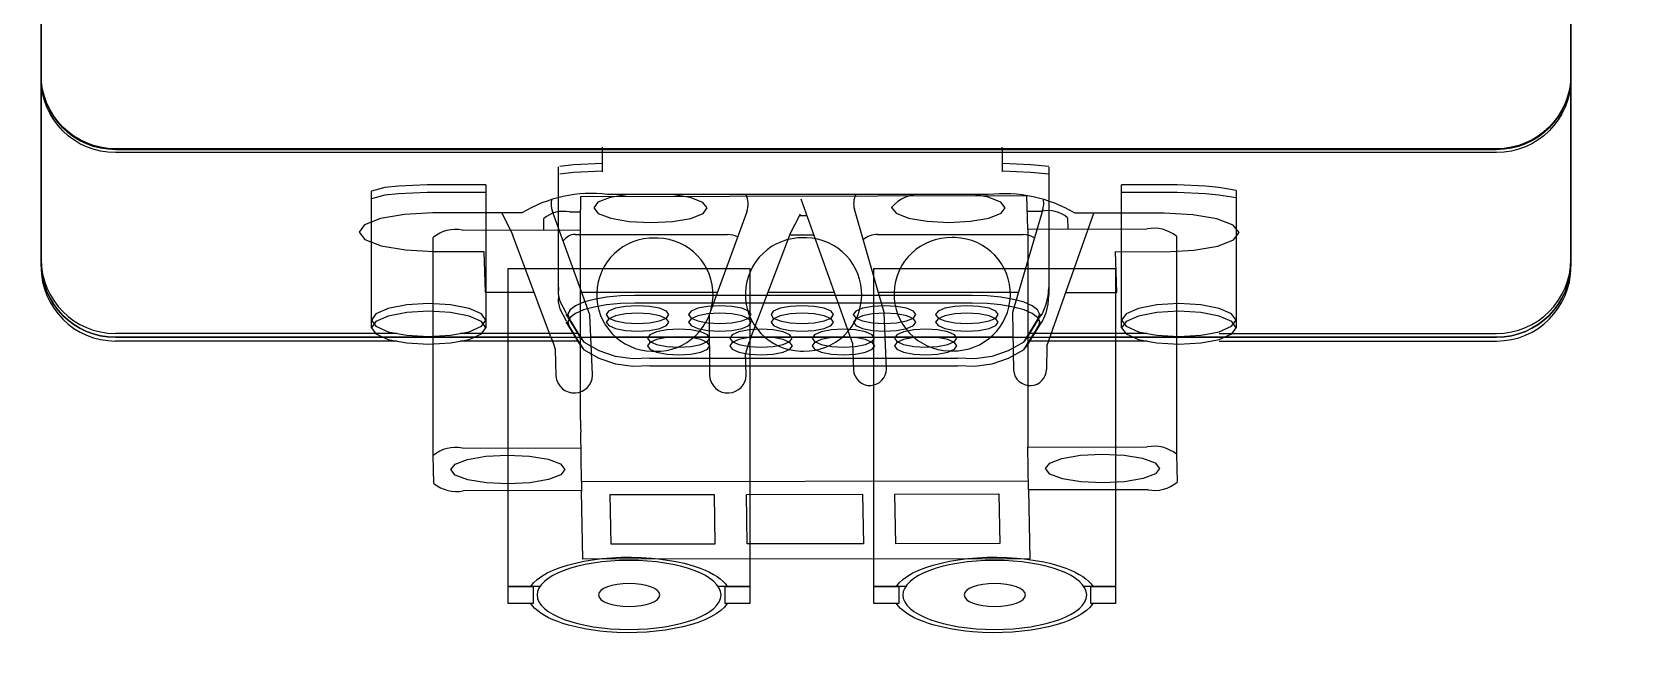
# Model space of a CAD drawing. Extents: x 2 to 47.7, y 0.2 to 35.3.
# Drawn here: x 30.586 to 32.741, y 14.215 to 15.064 of the extents above; entities that cross this region are included whole.
import ezdxf

# ---------------------------------------------------------------- set-up
doc = ezdxf.new("R2010")
doc.units = 0
doc.header["$MEASUREMENT"] = 0
for name, color, linetype in [('2_01__NONE__XX', 7, 'CONTINUOUS'), ('3_01__NONE__X', 7, 'CONTINUOUS'), ('3_02__EIA-232__1', 7, 'CONTINUOUS'), ('3_03__EIA-485__4_WIRE___2', 7, 'CONTINUOUS'), ('3_04__FIBER_OPTIC_200_UM_M', 7, 'CONTINUOUS'), ('3_05__FIBER_OPTIC_62_5_UM_', 7, 'CONTINUOUS'), ('3_06__EIA-485__2-WIRE___5', 7, 'CONTINUOUS'), ('4_00__DWG', 7, 'CONTINUOUS')]:
    doc.layers.add(name, color=color, linetype=linetype)

msp = doc.modelspace()

# ---------------------------------------------------------------- linework, layer by layer
at = {"layer": '2_01__NONE__XX', "color": 250}
msp.add_open_spline([(32.6564, 14.7537), (32.6564, 14.6984), (32.6117, 14.6537), (32.5564, 14.6537), (32.5564, 14.6537), (30.6983, 14.6537), (30.6983, 14.6537), (30.643, 14.6537), (30.5983, 14.6984), (30.5983, 14.7537), (30.5983, 14.7537), (30.5983, 19.5922), (30.5983, 19.5922), (30.5983, 19.6475), (30.643, 19.6922), (30.6983, 19.6922), (30.6983, 19.6922), (32.5564, 19.6922), (32.5564, 19.6922), (32.6117, 19.6922), (32.6564, 19.6475), (32.6564, 19.5922), (32.6564, 19.5922), (32.6564, 14.7537), (32.6564, 14.7537)], degree=3, knots=[0, 0, 0, 0, 1, 1, 1, 2, 2, 2, 3, 3, 3, 4, 4, 4, 5, 5, 5, 6, 6, 6, 7, 7, 7, 8, 8, 8, 8], dxfattribs=at)
at = {"layer": '3_01__NONE__X', "color": 250}
msp.add_open_spline([(32.6564, 14.7537), (32.6564, 14.6984), (32.6117, 14.6537), (32.5564, 14.6537), (32.5564, 14.6537), (30.6983, 14.6537), (30.6983, 14.6537), (30.643, 14.6537), (30.5983, 14.6984), (30.5983, 14.7537), (30.5983, 14.7537), (30.5983, 19.5922), (30.5983, 19.5922), (30.5983, 19.6475), (30.643, 19.6922), (30.6983, 19.6922), (30.6983, 19.6922), (32.5564, 19.6922), (32.5564, 19.6922), (32.6117, 19.6922), (32.6564, 19.6475), (32.6564, 19.5922), (32.6564, 19.5922), (32.6564, 14.7537), (32.6564, 14.7537)], degree=3, knots=[0, 0, 0, 0, 1, 1, 1, 2, 2, 2, 3, 3, 3, 4, 4, 4, 5, 5, 5, 6, 6, 6, 7, 7, 7, 8, 8, 8, 8], dxfattribs=at)
at = {"layer": '3_02__EIA-232__1', "color": 250}
for points in [[(31.3534, 14.8911), (31.3535, 14.8992)], [(31.8911, 14.8992), (31.8912, 14.8911)], [(31.2946, 14.7107), (31.2946, 14.8725)], [(31.3534, 14.877), (31.3147, 14.8752), (31.2964, 14.8731)], [(31.3534, 14.877), (31.3534, 14.8911)], [(31.3536, 14.8763), (31.3534, 14.877)], [(31.8912, 14.877), (31.891, 14.8763)], [(31.8912, 14.8911), (31.8912, 14.877)], [(31.9541, 14.8731), (31.9299, 14.8752), (31.8912, 14.877)], [(31.9541, 14.872), (31.9541, 14.7107)], [(31.1177, 14.8485), (31.079, 14.8467), (31.0609, 14.8446), (31.0428, 14.84)], [(31.0428, 14.6664), (31.0428, 14.84)], [(31.1966, 14.8485), (31.1177, 14.8485)], [(31.1966, 14.8485), (31.1966, 14.6664)], [(32.052, 14.6664), (32.052, 14.8485)], [(32.1269, 14.8485), (32.052, 14.8485)], [(32.2059, 14.841), (32.1828, 14.8448), (32.165, 14.8467), (32.1269, 14.8485)], [(32.2059, 14.841), (32.2059, 14.6664)], [(31.3052, 14.6752), (31.2968, 14.6916), (31.2946, 14.7011), (31.2949, 14.7107)], [(31.3972, 14.6995), (31.3777, 14.6989), (31.359, 14.6972), (31.3422, 14.6942), (31.328, 14.6903), (31.3171, 14.6857), (31.31, 14.6804), (31.307, 14.6748), (31.3083, 14.6691)], [(31.8515, 14.6995), (31.3972, 14.6995)], [(31.9404, 14.6691), (31.9418, 14.6748), (31.9387, 14.6804), (31.9316, 14.6857), (31.9207, 14.6903), (31.9064, 14.6942), (31.8897, 14.6972), (31.8711, 14.6989), (31.8515, 14.6995)], [(31.9537, 14.7102), (31.9525, 14.698), (31.9499, 14.6859), (31.9449, 14.6747), (31.9379, 14.6662)], [(31.0428, 14.6664), (31.0487, 14.658), (31.0653, 14.6508), (31.0773, 14.6485), (31.0903, 14.646), (31.1197, 14.6443), (31.1492, 14.646), (31.1623, 14.6485), (31.1742, 14.6508), (31.1908, 14.658), (31.1966, 14.6664), (31.1908, 14.6749), (31.1742, 14.682), (31.1492, 14.6869), (31.1197, 14.6885), (31.0903, 14.6869), (31.0653, 14.682), (31.0487, 14.6749), (31.0428, 14.6664), (31.0428, 14.6664)], [(31.3587, 14.6738), (31.3619, 14.6692), (31.3711, 14.6653), (31.3847, 14.6627), (31.4008, 14.6617), (31.4169, 14.6627), (31.4305, 14.6653), (31.4396, 14.6692), (31.4428, 14.6738), (31.4396, 14.6785), (31.4305, 14.6824), (31.4169, 14.6849), (31.4008, 14.6858), (31.3847, 14.6849), (31.3711, 14.6824), (31.3619, 14.6785), (31.3587, 14.6738), (31.3587, 14.6738)], [(31.4695, 14.6738), (31.4727, 14.6692), (31.4818, 14.6653), (31.4955, 14.6627), (31.5115, 14.6617), (31.5276, 14.6627), (31.5413, 14.6653), (31.5504, 14.6692), (31.5536, 14.6738), (31.5504, 14.6785), (31.5413, 14.6824), (31.5276, 14.6849), (31.5115, 14.6858), (31.4955, 14.6849), (31.4818, 14.6824), (31.4727, 14.6785), (31.4695, 14.6738), (31.4695, 14.6738)], [(31.5803, 14.6738), (31.5835, 14.6692), (31.5926, 14.6653), (31.6062, 14.6627), (31.6223, 14.6617), (31.6384, 14.6627), (31.652, 14.6653), (31.6612, 14.6692), (31.6644, 14.6738), (31.6612, 14.6785), (31.652, 14.6824), (31.6384, 14.6849), (31.6223, 14.6858), (31.6062, 14.6849), (31.5926, 14.6824), (31.5835, 14.6785), (31.5803, 14.6738), (31.5803, 14.6738)], [(31.6911, 14.6738), (31.6943, 14.6692), (31.7033, 14.6653), (31.717, 14.6627), (31.733, 14.6617), (31.7492, 14.6627), (31.7628, 14.6653), (31.7719, 14.6692), (31.7751, 14.6738), (31.7719, 14.6785), (31.7628, 14.6824), (31.7492, 14.6849), (31.733, 14.6858), (31.717, 14.6849), (31.7033, 14.6824), (31.6943, 14.6785), (31.6911, 14.6738), (31.6911, 14.6738)], [(31.8018, 14.6738), (31.805, 14.6692), (31.8141, 14.6653), (31.8277, 14.6627), (31.8438, 14.6617), (31.8599, 14.6627), (31.8736, 14.6653), (31.8827, 14.6692), (31.8859, 14.6738), (31.8827, 14.6785), (31.8736, 14.6824), (31.8599, 14.6849), (31.8438, 14.6858), (31.8277, 14.6849), (31.8141, 14.6824), (31.805, 14.6785), (31.8018, 14.6738), (31.8018, 14.6738)], [(32.052, 14.6664), (32.0579, 14.658), (32.0746, 14.6508), (32.0865, 14.6485), (32.0995, 14.646), (32.129, 14.6443), (32.1584, 14.646), (32.1715, 14.6485), (32.1834, 14.6508), (32.2001, 14.658), (32.2059, 14.6664), (32.2001, 14.6749), (32.1834, 14.682), (32.1584, 14.6869), (32.129, 14.6885), (32.0995, 14.6869), (32.0746, 14.682), (32.0579, 14.6749), (32.052, 14.6664), (32.052, 14.6664)], [(31.3248, 14.6416), (31.3048, 14.6742)], [(31.3048, 14.6742), (31.3056, 14.673), (31.3083, 14.6691)], [(31.3083, 14.6691), (31.3209, 14.6485), (31.3283, 14.6365)], [(31.9203, 14.6365), (31.9277, 14.6485), (31.9404, 14.6691)], [(31.944, 14.6742), (31.9239, 14.6416)], [(31.944, 14.6742), (31.9432, 14.673), (31.9404, 14.6691)], [(31.0773, 14.6485), (30.6983, 14.6485)], [(31.3209, 14.6485), (31.1623, 14.6485)], [(31.3248, 14.6416), (31.3257, 14.6403), (31.3283, 14.6365)], [(31.4173, 14.6151), (31.3942, 14.6142), (31.3713, 14.6176), (31.3491, 14.6251), (31.3283, 14.6365)], [(31.4141, 14.642), (31.4173, 14.6374), (31.4264, 14.6335), (31.4401, 14.6309), (31.4562, 14.63), (31.4723, 14.6309), (31.4859, 14.6335), (31.495, 14.6374), (31.4982, 14.642), (31.495, 14.6467), (31.4859, 14.6505), (31.4723, 14.6532), (31.4562, 14.6541), (31.4401, 14.6532), (31.4264, 14.6505), (31.4173, 14.6467), (31.4141, 14.642), (31.4141, 14.642)], [(31.5248, 14.642), (31.528, 14.6374), (31.5372, 14.6335), (31.5508, 14.6309), (31.5669, 14.63), (31.583, 14.6309), (31.5967, 14.6335), (31.6058, 14.6374), (31.609, 14.642), (31.6058, 14.6467), (31.5967, 14.6505), (31.583, 14.6532), (31.5669, 14.6541), (31.5508, 14.6532), (31.5372, 14.6505), (31.528, 14.6467), (31.5248, 14.642), (31.5248, 14.642)], [(31.6356, 14.642), (31.6388, 14.6374), (31.6479, 14.6335), (31.6616, 14.6309), (31.6777, 14.63), (31.6938, 14.6309), (31.7074, 14.6335), (31.7166, 14.6374), (31.7198, 14.642), (31.7166, 14.6467), (31.7074, 14.6505), (31.6938, 14.6532), (31.6777, 14.6541), (31.6616, 14.6532), (31.6479, 14.6505), (31.6388, 14.6467), (31.6356, 14.642), (31.6356, 14.642)], [(31.7464, 14.642), (31.7496, 14.6374), (31.7587, 14.6335), (31.7724, 14.6309), (31.7885, 14.63), (31.8045, 14.6309), (31.8182, 14.6335), (31.8273, 14.6374), (31.8305, 14.642), (31.8273, 14.6467), (31.8182, 14.6505), (31.8045, 14.6532), (31.7885, 14.6541), (31.7724, 14.6532), (31.7587, 14.6505), (31.7496, 14.6467), (31.7464, 14.642), (31.7464, 14.642)], [(31.9203, 14.6365), (31.8995, 14.6251), (31.8774, 14.6176), (31.8545, 14.6142), (31.8315, 14.6151)], [(31.9203, 14.6365), (31.9231, 14.6403), (31.9239, 14.6416)], [(32.0865, 14.6485), (31.9277, 14.6485)], [(31.4173, 14.6151), (31.8315, 14.6151)]]:
    msp.add_lwpolyline(points, dxfattribs=at)
for points, knots in [([(32.1834, 14.6485), (32.1834, 14.6485), (32.5565, 14.6485), (32.5565, 14.6485), (32.6117, 14.6485), (32.6565, 14.6933), (32.6565, 14.7485), (32.6565, 14.7485), (32.6565, 19.5871), (32.6565, 19.5871), (32.6565, 19.6423), (32.6117, 19.6871), (32.5565, 19.6871), (32.5565, 19.6871), (30.6983, 19.6871), (30.6983, 19.6871), (30.6431, 19.6871), (30.5983, 19.6423), (30.5983, 19.5871), (30.5983, 19.5871), (30.5983, 14.7485), (30.5983, 14.7485), (30.5983, 14.6933), (30.6431, 14.6485), (30.6983, 14.6485)], [0, 0, 0, 0, 1, 1, 1, 2, 2, 2, 3, 3, 3, 4, 4, 4, 5, 5, 5, 6, 6, 6, 7, 7, 7, 8, 8, 8, 8]), ([(32.6564, 15.002), (32.6564, 14.9468), (32.6117, 14.902), (32.5564, 14.902), (32.5564, 14.902), (30.6982, 14.902), (30.6982, 14.902), (30.643, 14.902), (30.5983, 14.9468), (30.5983, 15.002)], [0, 0, 0, 0, 1, 1, 1, 2, 2, 2, 3, 3, 3, 3])]:
    msp.add_open_spline(points, degree=3, knots=knots, dxfattribs=at)
at = {"layer": '3_03__EIA-485__4_WIRE___2', "color": 250}
for points in [[(31.3534, 14.9014), (31.3535, 14.9095)], [(31.3534, 14.8873), (31.3534, 14.9014)], [(31.891, 14.9095), (31.8911, 14.9014)], [(31.8911, 14.9014), (31.8911, 14.8873)], [(31.2946, 14.721), (31.2946, 14.8828)], [(31.3534, 14.8873), (31.3147, 14.8855), (31.2963, 14.8834)], [(31.3536, 14.8866), (31.3534, 14.8873)], [(31.8911, 14.8873), (31.891, 14.8866)], [(31.954, 14.8834), (31.9298, 14.8855), (31.8911, 14.8873)], [(31.954, 14.8823), (31.954, 14.721)], [(31.1176, 14.8588), (31.079, 14.857), (31.0608, 14.8549), (31.0428, 14.8503)], [(31.0428, 14.6767), (31.0428, 14.8503)], [(31.1966, 14.8588), (31.1176, 14.8588)], [(31.1966, 14.8588), (31.1966, 14.6767)], [(32.052, 14.6767), (32.052, 14.8588)], [(32.1269, 14.8588), (32.052, 14.8588)], [(32.2059, 14.8513), (32.1828, 14.8551), (32.1649, 14.857), (32.1269, 14.8588)], [(32.2059, 14.8513), (32.2059, 14.6767)], [(31.3052, 14.6855), (31.2967, 14.7019), (31.2946, 14.7114), (31.2949, 14.721)], [(31.9536, 14.7205), (31.9525, 14.7083), (31.9498, 14.6962), (31.9449, 14.685), (31.9378, 14.6765)], [(31.0428, 14.6767), (31.0486, 14.6683), (31.0653, 14.6611), (31.0772, 14.6588), (31.0903, 14.6563), (31.1197, 14.6546), (31.1492, 14.6563), (31.1622, 14.6588), (31.1741, 14.6611), (31.1908, 14.6683), (31.1966, 14.6767), (31.1908, 14.6852), (31.1741, 14.6923), (31.1492, 14.6972), (31.1197, 14.6988), (31.0903, 14.6972), (31.0653, 14.6923), (31.0486, 14.6852), (31.0428, 14.6767), (31.0428, 14.6767)], [(31.3971, 14.7098), (31.3776, 14.7092), (31.359, 14.7075), (31.3422, 14.7045), (31.328, 14.7006), (31.3171, 14.6959), (31.31, 14.6907), (31.3069, 14.6851), (31.3082, 14.6794)], [(31.8515, 14.7098), (31.3971, 14.7098)], [(31.9403, 14.6794), (31.9417, 14.6851), (31.9387, 14.6907), (31.9316, 14.6959), (31.9207, 14.7006), (31.9064, 14.7045), (31.8897, 14.7075), (31.871, 14.7092), (31.8515, 14.7098)], [(32.052, 14.6767), (32.0579, 14.6683), (32.0745, 14.6611), (32.0864, 14.6588), (32.0995, 14.6563), (32.129, 14.6546), (32.1584, 14.6563), (32.1714, 14.6588), (32.1833, 14.6611), (32.2, 14.6683), (32.2059, 14.6767), (32.2, 14.6852), (32.1833, 14.6923), (32.1584, 14.6972), (32.129, 14.6988), (32.0995, 14.6972), (32.0745, 14.6923), (32.0579, 14.6852), (32.052, 14.6767), (32.052, 14.6767)], [(31.3248, 14.6519), (31.3047, 14.6845)], [(31.3047, 14.6845), (31.3055, 14.6833), (31.3082, 14.6794)], [(31.3082, 14.6794), (31.3209, 14.6588), (31.3283, 14.6468)], [(31.3587, 14.6841), (31.3618, 14.6795), (31.371, 14.6756), (31.3846, 14.673), (31.4007, 14.672), (31.4168, 14.673), (31.4304, 14.6756), (31.4395, 14.6795), (31.4427, 14.6841), (31.4395, 14.6888), (31.4304, 14.6927), (31.4168, 14.6952), (31.4007, 14.6961), (31.3846, 14.6952), (31.371, 14.6927), (31.3618, 14.6888), (31.3587, 14.6841), (31.3587, 14.6841)], [(31.4694, 14.6841), (31.4727, 14.6795), (31.4818, 14.6756), (31.4954, 14.673), (31.5115, 14.672), (31.5276, 14.673), (31.5412, 14.6756), (31.5504, 14.6795), (31.5535, 14.6841), (31.5504, 14.6888), (31.5412, 14.6927), (31.5276, 14.6952), (31.5115, 14.6961), (31.4954, 14.6952), (31.4818, 14.6927), (31.4727, 14.6888), (31.4694, 14.6841), (31.4694, 14.6841)], [(31.5803, 14.6841), (31.5834, 14.6795), (31.5925, 14.6756), (31.6061, 14.673), (31.6222, 14.672), (31.6383, 14.673), (31.652, 14.6756), (31.6611, 14.6795), (31.6643, 14.6841), (31.6611, 14.6888), (31.652, 14.6927), (31.6383, 14.6952), (31.6222, 14.6961), (31.6061, 14.6952), (31.5925, 14.6927), (31.5834, 14.6888), (31.5803, 14.6841), (31.5803, 14.6841)], [(31.691, 14.6841), (31.6942, 14.6795), (31.7033, 14.6756), (31.7169, 14.673), (31.733, 14.672), (31.7491, 14.673), (31.7627, 14.6756), (31.7719, 14.6795), (31.7751, 14.6841), (31.7719, 14.6888), (31.7627, 14.6927), (31.7491, 14.6952), (31.733, 14.6961), (31.7169, 14.6952), (31.7033, 14.6927), (31.6942, 14.6888), (31.691, 14.6841), (31.691, 14.6841)], [(31.8018, 14.6841), (31.805, 14.6795), (31.814, 14.6756), (31.8277, 14.673), (31.8438, 14.672), (31.8599, 14.673), (31.8736, 14.6756), (31.8827, 14.6795), (31.8858, 14.6841), (31.8827, 14.6888), (31.8736, 14.6927), (31.8599, 14.6952), (31.8438, 14.6961), (31.8277, 14.6952), (31.814, 14.6927), (31.805, 14.6888), (31.8018, 14.6841), (31.8018, 14.6841)], [(31.9203, 14.6468), (31.9277, 14.6588), (31.9403, 14.6794)], [(31.9439, 14.6845), (31.9239, 14.6519)], [(31.9439, 14.6845), (31.9431, 14.6833), (31.9403, 14.6794)], [(31.0772, 14.6588), (30.6983, 14.6588)], [(31.3209, 14.6588), (31.1622, 14.6588)], [(31.414, 14.6523), (31.4172, 14.6477), (31.4264, 14.6438), (31.44, 14.6412), (31.4561, 14.6403), (31.4722, 14.6412), (31.4858, 14.6438), (31.495, 14.6477), (31.4982, 14.6523), (31.495, 14.657), (31.4858, 14.6608), (31.4722, 14.6635), (31.4561, 14.6644), (31.44, 14.6635), (31.4264, 14.6608), (31.4172, 14.657), (31.414, 14.6523), (31.414, 14.6523)], [(31.5248, 14.6523), (31.528, 14.6477), (31.5372, 14.6438), (31.5508, 14.6412), (31.5669, 14.6403), (31.583, 14.6412), (31.5966, 14.6438), (31.6057, 14.6477), (31.6089, 14.6523), (31.6057, 14.657), (31.5966, 14.6608), (31.583, 14.6635), (31.5669, 14.6644), (31.5508, 14.6635), (31.5372, 14.6608), (31.528, 14.657), (31.5248, 14.6523), (31.5248, 14.6523)], [(31.6356, 14.6523), (31.6387, 14.6477), (31.6479, 14.6438), (31.6615, 14.6412), (31.6776, 14.6403), (31.6937, 14.6412), (31.7074, 14.6438), (31.7165, 14.6477), (31.7197, 14.6523), (31.7165, 14.657), (31.7074, 14.6608), (31.6937, 14.6635), (31.6776, 14.6644), (31.6615, 14.6635), (31.6479, 14.6608), (31.6387, 14.657), (31.6356, 14.6523), (31.6356, 14.6523)], [(31.7464, 14.6523), (31.7496, 14.6477), (31.7587, 14.6438), (31.7724, 14.6412), (31.7885, 14.6403), (31.8045, 14.6412), (31.8182, 14.6438), (31.8273, 14.6477), (31.8305, 14.6523), (31.8273, 14.657), (31.8182, 14.6608), (31.8045, 14.6635), (31.7885, 14.6644), (31.7724, 14.6635), (31.7587, 14.6608), (31.7496, 14.657), (31.7464, 14.6523), (31.7464, 14.6523)], [(32.0864, 14.6588), (31.9277, 14.6588)], [(31.3248, 14.6519), (31.3256, 14.6506), (31.3283, 14.6468)], [(31.4172, 14.6254), (31.3941, 14.6245), (31.3712, 14.6279), (31.3491, 14.6353), (31.3283, 14.6468)], [(31.9203, 14.6468), (31.8995, 14.6353), (31.8774, 14.6279), (31.8544, 14.6245), (31.8314, 14.6254)], [(31.9203, 14.6468), (31.9231, 14.6506), (31.9239, 14.6519)], [(31.4172, 14.6254), (31.8314, 14.6254)]]:
    msp.add_lwpolyline(points, dxfattribs=at)
for points, knots in [([(32.1833, 14.6588), (32.1833, 14.6588), (32.5564, 14.6588), (32.5564, 14.6588), (32.6117, 14.6588), (32.6564, 14.7036), (32.6564, 14.7588), (32.6564, 14.7588), (32.6564, 19.5974), (32.6564, 19.5974), (32.6564, 19.6526), (32.6117, 19.6974), (32.5564, 19.6974), (32.5564, 19.6974), (30.6983, 19.6974), (30.6983, 19.6974), (30.643, 19.6974), (30.5983, 19.6526), (30.5983, 19.5974), (30.5983, 19.5974), (30.5983, 14.7588), (30.5983, 14.7588), (30.5983, 14.7036), (30.643, 14.6588), (30.6983, 14.6588)], [0, 0, 0, 0, 1, 1, 1, 2, 2, 2, 3, 3, 3, 4, 4, 4, 5, 5, 5, 6, 6, 6, 7, 7, 7, 8, 8, 8, 8]), ([(32.6564, 15.0072), (32.6564, 14.9519), (32.6117, 14.9072), (32.5565, 14.9072), (32.5565, 14.9072), (30.6983, 14.9072), (30.6983, 14.9072), (30.643, 14.9072), (30.5983, 14.9519), (30.5983, 15.0072)], [0, 0, 0, 0, 1, 1, 1, 2, 2, 2, 3, 3, 3, 3])]:
    msp.add_open_spline(points, degree=3, knots=knots, dxfattribs=at)
at = {"layer": '3_04__FIBER_OPTIC_200_UM_M', "color": 250}
for points in [[(31.3885, 14.8459), (31.3884, 14.8458), (31.3637, 14.8416), (31.3474, 14.8352), (31.3418, 14.8276), (31.3478, 14.8201), (31.3646, 14.8137), (31.3895, 14.8094), (31.4188, 14.8078), (31.4479, 14.8093), (31.4726, 14.8136), (31.4889, 14.82), (31.4945, 14.8276)], [(31.8725, 14.8456), (31.3605, 14.8459)], [(31.4945, 14.8276), (31.4885, 14.8351), (31.4717, 14.8415), (31.4468, 14.8458), (31.4466, 14.8458)], [(31.6202, 14.84), (31.69, 14.6452)], [(31.7424, 14.828), (31.7485, 14.8204), (31.7653, 14.814), (31.7902, 14.8097), (31.8195, 14.8082), (31.8488, 14.8097), (31.8735, 14.814), (31.8898, 14.8204), (31.8954, 14.8279), (31.8894, 14.8355), (31.8726, 14.8419), (31.8528, 14.8456)], [(31.9461, 14.8257), (31.9473, 14.8323), (31.9468, 14.8388)], [(31.1253, 14.8209), (31.0871, 14.819), (31.0548, 14.8134), (31.0334, 14.805), (31.0261, 14.7951), (31.034, 14.7852), (31.0559, 14.7768), (31.0885, 14.7712), (31.1268, 14.7692)], [(31.2451, 14.8209), (31.1253, 14.8209)], [(31.2185, 14.8201), (31.2185, 14.8209)], [(31.2185, 14.8201), (31.2327, 14.7919)], [(31.3365, 14.6838), (31.2862, 14.8227)], [(31.5478, 14.8225), (31.4969, 14.6837)], [(31.6058, 14.7917), (31.6201, 14.8199)], [(31.6189, 14.8176), (31.6282, 14.8176)], [(31.7326, 14.6869), (31.6925, 14.8259)], [(31.9461, 14.8257), (31.9054, 14.6868)], [(31.9512, 14.6418), (32.0148, 14.8205)], [(32.1092, 14.8204), (31.9894, 14.8205)], [(32.1108, 14.7687), (32.149, 14.7707), (32.1813, 14.7763), (32.2027, 14.7846), (32.21, 14.7945), (32.2021, 14.8044), (32.1802, 14.8128), (32.1476, 14.8184), (32.1092, 14.8204)], [(31.2838, 14.6551), (31.2327, 14.7919)], [(31.3167, 14.7919), (31.5218, 14.7918)], [(31.3957, 14.7918), (31.3957, 14.7916)], [(31.4457, 14.7916), (31.4457, 14.7918)], [(31.4474, 14.7916), (31.4474, 14.7918)], [(31.6058, 14.7917), (31.5538, 14.655)], [(31.6057, 14.7915), (31.6376, 14.7915)], [(31.7237, 14.7918), (31.9195, 14.7917)], [(31.7957, 14.7918), (31.7957, 14.7914)], [(31.8457, 14.7914), (31.8457, 14.7918)], [(31.8474, 14.7914), (31.8474, 14.7918)], [(31.1268, 14.7692), (31.1938, 14.7692)], [(31.1938, 14.7692), (31.1955, 14.7144)], [(32.0455, 14.714), (32.0438, 14.7688)], [(32.0438, 14.7688), (32.1108, 14.7687)], [(31.1955, 14.7144), (31.2617, 14.7144)], [(31.3255, 14.7144), (31.5081, 14.7142)], [(31.5763, 14.7142), (31.6653, 14.7142)], [(31.7247, 14.7141), (31.9134, 14.7141)], [(31.9769, 14.714), (32.0455, 14.714)], [(31.3402, 14.6033), (31.3365, 14.6838)], [(31.4969, 14.6837), (31.4977, 14.6017)], [(31.7355, 14.6109), (31.7326, 14.6869)], [(31.9054, 14.6868), (31.9067, 14.6095)], [(31.2838, 14.6551), (31.2876, 14.6447), (31.2899, 14.6375)], [(31.2899, 14.6375), (31.291, 14.6018)], [(31.4972, 14.6537), (31.3379, 14.6537)], [(31.687, 14.6537), (31.5533, 14.6537)], [(31.69, 14.6452), (31.6911, 14.6096)], [(31.906, 14.6537), (31.7339, 14.6537)], [(31.9512, 14.6418), (31.9511, 14.6102)], [(31.5469, 14.6032), (31.546, 14.6319)], [(31.3402, 14.6025), (31.3402, 14.6033)], [(31.5469, 14.6024), (31.5469, 14.6032)]]:
    msp.add_lwpolyline(points, dxfattribs=at)
for points, knots in [([(31.2844, 14.6537), (31.2844, 14.6537), (30.6983, 14.6537), (30.6983, 14.6537), (30.643, 14.6537), (30.5983, 14.6984), (30.5983, 14.7537), (30.5983, 14.7537), (30.5983, 19.5922), (30.5983, 19.5922), (30.5983, 19.6475), (30.643, 19.6922), (30.6983, 19.6922), (30.6983, 19.6922), (32.5564, 19.6922), (32.5564, 19.6922), (32.6117, 19.6922), (32.6564, 19.6475), (32.6564, 19.5922), (32.6564, 19.5922), (32.6564, 14.7537), (32.6564, 14.7537), (32.6564, 14.6984), (32.6117, 14.6537), (32.5564, 14.6537), (32.5564, 14.6537), (31.9554, 14.6537), (31.9554, 14.6537)], [0, 0, 0, 0, 1, 1, 1, 2, 2, 2, 3, 3, 3, 4, 4, 4, 5, 5, 5, 6, 6, 6, 7, 7, 7, 8, 8, 8, 9, 9, 9, 9]), ([(32.6564, 15.006), (32.6564, 14.9507), (32.6117, 14.906), (32.5564, 14.906), (32.5564, 14.906), (30.6983, 14.906), (30.6983, 14.906), (30.643, 14.906), (30.5983, 14.9507), (30.5983, 15.006)], [0, 0, 0, 0, 1, 1, 1, 2, 2, 2, 3, 3, 3, 3]), ([(31.291, 14.6018), (31.2918, 14.5882), (31.3035, 14.5779), (31.3171, 14.5787), (31.3298, 14.5794), (31.3398, 14.5898), (31.3402, 14.6025)], [0, 0, 0, 0, 1, 1, 1, 2, 2, 2, 2]), ([(31.4977, 14.6017), (31.4985, 14.5881), (31.5102, 14.5777), (31.5237, 14.5786), (31.5365, 14.5793), (31.5465, 14.5897), (31.5469, 14.6024)], [0, 0, 0, 0, 1, 1, 1, 2, 2, 2, 2]), ([(31.6911, 14.6096), (31.6918, 14.5974), (31.7023, 14.588), (31.7146, 14.5887), (31.7263, 14.5894), (31.7356, 14.5991), (31.7355, 14.6109)], [0, 0, 0, 0, 1, 1, 1, 2, 2, 2, 2]), ([(31.9067, 14.6095), (31.9074, 14.5973), (31.9179, 14.5879), (31.9302, 14.5886), (31.9417, 14.5892), (31.9508, 14.5986), (31.9511, 14.6102)], [0, 0, 0, 0, 1, 1, 1, 2, 2, 2, 2])]:
    msp.add_open_spline(points, degree=3, knots=knots, dxfattribs=at)
for points in [[(31.3605, 14.8459), (31.3203, 14.8506), (31.2797, 14.8418), (31.2451, 14.8209)], [(31.9894, 14.8205), (31.9541, 14.8413), (31.9131, 14.8501), (31.8725, 14.8456)], [(31.2851, 14.8388), (31.284, 14.8334), (31.2844, 14.8279), (31.2862, 14.8227)], [(31.5478, 14.8225), (31.5506, 14.8301), (31.5501, 14.8385), (31.5465, 14.8458)], [(31.6942, 14.8457), (31.6912, 14.8395), (31.6906, 14.8325), (31.6925, 14.8259)], [(31.784, 14.8456), (31.7681, 14.847), (31.7525, 14.8404), (31.7424, 14.828)], [(31.3167, 14.7919), (31.3086, 14.7919), (31.3062, 14.7888), (31.3005, 14.7833)], [(31.5354, 14.7887), (31.5312, 14.7907), (31.5265, 14.7918), (31.5218, 14.7918)], [(31.7237, 14.7918), (31.7166, 14.7919), (31.7098, 14.7894), (31.7043, 14.785)], [(31.9349, 14.7876), (31.9303, 14.7903), (31.9249, 14.7917), (31.9195, 14.7917)], [(31.5538, 14.655), (31.5509, 14.6474), (31.5483, 14.6397), (31.546, 14.6319)]]:
    msp.add_open_spline(points, degree=3, dxfattribs=at)
at = {"layer": '3_05__FIBER_OPTIC_62_5_UM_', "color": 250}
for points in [[(31.2693, 14.3181), (31.2268, 14.3181), (31.2268, 14.746), (31.5519, 14.746), (31.5519, 14.3181), (31.5094, 14.3181)], [(31.7613, 14.3181), (31.7188, 14.3181), (31.7188, 14.746), (32.0438, 14.746), (32.0438, 14.3181), (32.0013, 14.3181)], [(31.5519, 14.6537), (31.7188, 14.6537)], [(31.2602, 14.2955), (31.2268, 14.2955), (31.2268, 14.3181), (31.2602, 14.3181), (31.2602, 14.2955)], [(31.5519, 14.2955), (31.5185, 14.2955), (31.5185, 14.3181), (31.5519, 14.3181), (31.5519, 14.2955)], [(31.7522, 14.2955), (31.7188, 14.2955), (31.7188, 14.3181), (31.7522, 14.3181), (31.7522, 14.2955)], [(32.0438, 14.2955), (32.0104, 14.2955), (32.0104, 14.3181), (32.0438, 14.3181), (32.0438, 14.2955)]]:
    msp.add_lwpolyline(points, dxfattribs=at)
for points, knots in [([(32.0438, 14.6537), (32.0438, 14.6537), (32.5564, 14.6537), (32.5564, 14.6537), (32.6117, 14.6537), (32.6564, 14.6984), (32.6564, 14.7537), (32.6564, 14.7537), (32.6564, 19.5922), (32.6564, 19.5922), (32.6564, 19.6475), (32.6117, 19.6922), (32.5564, 19.6922), (32.5564, 19.6922), (30.6983, 19.6922), (30.6983, 19.6922), (30.643, 19.6922), (30.5983, 19.6475), (30.5983, 19.5922), (30.5983, 19.5922), (30.5983, 14.7537), (30.5983, 14.7537), (30.5983, 14.6984), (30.643, 14.6537), (30.6983, 14.6537), (30.6983, 14.6537), (31.2268, 14.6537), (31.2268, 14.6537)], [0, 0, 0, 0, 1, 1, 1, 2, 2, 2, 3, 3, 3, 4, 4, 4, 5, 5, 5, 6, 6, 6, 7, 7, 7, 8, 8, 8, 9, 9, 9, 9]), ([(32.6565, 15.0072), (32.6565, 14.9519), (32.6117, 14.9072), (32.5564, 14.9072), (32.5564, 14.9072), (30.6983, 14.9072), (30.6983, 14.9072), (30.6431, 14.9072), (30.5983, 14.9519), (30.5983, 15.0072)], [0, 0, 0, 0, 1, 1, 1, 2, 2, 2, 3, 3, 3, 3]), ([(31.5214, 14.3181), (31.5098, 14.3371), (31.4702, 14.3521), (31.4194, 14.3564), (31.3464, 14.3626), (31.2737, 14.3454), (31.2571, 14.3181), (31.2571, 14.3181), (31.2268, 14.3181), (31.2268, 14.3181), (31.2268, 14.3181), (31.2268, 14.2955), (31.2268, 14.2955), (31.2268, 14.2955), (31.2571, 14.2955), (31.2571, 14.2955), (31.2687, 14.2766), (31.3085, 14.2616), (31.3593, 14.2573), (31.4323, 14.2511), (31.5048, 14.2683), (31.5214, 14.2955), (31.5214, 14.2955), (31.5519, 14.2955), (31.5519, 14.2955), (31.5519, 14.2955), (31.5519, 14.3181), (31.5519, 14.3181), (31.5519, 14.3181), (31.5214, 14.3181), (31.5214, 14.3181)], [0, 0, 0, 0, 1, 1, 1, 2, 2, 2, 3, 3, 3, 4, 4, 4, 5, 5, 5, 6, 6, 6, 7, 7, 7, 8, 8, 8, 9, 9, 9, 10, 10, 10, 10]), ([(32.0134, 14.3181), (32.0018, 14.3371), (31.9622, 14.3521), (31.9114, 14.3564), (31.8383, 14.3626), (31.7656, 14.3454), (31.7491, 14.3181), (31.7491, 14.3181), (31.7188, 14.3181), (31.7188, 14.3181), (31.7188, 14.3181), (31.7188, 14.2955), (31.7188, 14.2955), (31.7188, 14.2955), (31.7491, 14.2955), (31.7491, 14.2955), (31.7606, 14.2766), (31.8004, 14.2616), (31.8513, 14.2573), (31.9243, 14.2511), (31.9968, 14.2683), (32.0134, 14.2955), (32.0134, 14.2955), (32.0438, 14.2955), (32.0438, 14.2955), (32.0438, 14.2955), (32.0438, 14.3181), (32.0438, 14.3181), (32.0438, 14.3181), (32.0134, 14.3181), (32.0134, 14.3181)], [0, 0, 0, 0, 1, 1, 1, 2, 2, 2, 3, 3, 3, 4, 4, 4, 5, 5, 5, 6, 6, 6, 7, 7, 7, 8, 8, 8, 9, 9, 9, 10, 10, 10, 10]), ([(31.5131, 14.3068), (31.5131, 14.2812), (31.4576, 14.2604), (31.3893, 14.2604), (31.3211, 14.2604), (31.2656, 14.2812), (31.2656, 14.3068), (31.2656, 14.3325), (31.3211, 14.3533), (31.3893, 14.3533), (31.4576, 14.3533), (31.5131, 14.3325), (31.5131, 14.3068)], [0, 0, 0, 0, 1, 1, 1, 2, 2, 2, 3, 3, 3, 4, 4, 4, 4]), ([(32.0051, 14.3068), (32.0051, 14.2812), (31.9496, 14.2604), (31.8812, 14.2604), (31.813, 14.2604), (31.7576, 14.2812), (31.7576, 14.3068), (31.7576, 14.3325), (31.813, 14.3533), (31.8812, 14.3533), (31.9496, 14.3533), (32.0051, 14.3325), (32.0051, 14.3068)], [0, 0, 0, 0, 1, 1, 1, 2, 2, 2, 3, 3, 3, 4, 4, 4, 4]), ([(31.4306, 14.3068), (31.4306, 14.2983), (31.4122, 14.2914), (31.3893, 14.2914), (31.3665, 14.2914), (31.3481, 14.2983), (31.3481, 14.3068), (31.3481, 14.3154), (31.3665, 14.3223), (31.3893, 14.3223), (31.4122, 14.3223), (31.4306, 14.3154), (31.4306, 14.3068)], [0, 0, 0, 0, 1, 1, 1, 2, 2, 2, 3, 3, 3, 4, 4, 4, 4]), ([(31.9226, 14.3068), (31.9226, 14.2983), (31.9041, 14.2914), (31.8812, 14.2914), (31.8585, 14.2914), (31.84, 14.2983), (31.84, 14.3068), (31.84, 14.3154), (31.8585, 14.3223), (31.8812, 14.3223), (31.9041, 14.3223), (31.9226, 14.3154), (31.9226, 14.3068)], [0, 0, 0, 0, 1, 1, 1, 2, 2, 2, 3, 3, 3, 4, 4, 4, 4])]:
    msp.add_open_spline(points, degree=3, knots=knots, dxfattribs=at)
at = {"layer": '3_06__EIA-485__2-WIRE___5', "color": 250}
for points in [[(31.9241, 14.8437), (31.3241, 14.8427)], [(31.9241, 14.8437), (31.9253, 14.7991)], [(31.2748, 14.798), (31.2745, 14.8134)], [(31.3093, 14.8222), (31.324, 14.8223)], [(31.3242, 14.5421), (31.324, 14.825)], [(31.9245, 14.8233), (31.9441, 14.8233)], [(31.9792, 14.8145), (31.9795, 14.7992)], [(31.1259, 14.4945), (31.1258, 14.7879)], [(31.165, 14.7979), (31.324, 14.7981)], [(31.9256, 14.7991), (32.0862, 14.7994)], [(31.9256, 14.7991), (31.9257, 14.5057)], [(32.1258, 14.7895), (32.1259, 14.4962)], [(32.1267, 14.6537), (32.5564, 14.6537)], [(31.3242, 14.5326), (31.3243, 14.5261)], [(31.3252, 14.4597), (31.3244, 14.5261)], [(31.1651, 14.5045), (31.3247, 14.5048)], [(31.9257, 14.5057), (32.0864, 14.506)], [(31.9269, 14.4482), (31.9257, 14.5057)], [(31.1267, 14.4568), (31.1259, 14.4945)], [(31.2267, 14.4563), (31.1973, 14.4577), (31.1723, 14.4619), (31.1555, 14.4682), (31.1495, 14.4755), (31.1552, 14.483), (31.1718, 14.4893), (31.1966, 14.4935), (31.2259, 14.495)], [(31.2259, 14.495), (31.2553, 14.4936), (31.2803, 14.4894), (31.2971, 14.4832), (31.3031, 14.4758), (31.2974, 14.4684), (31.2809, 14.4621), (31.256, 14.4579), (31.2267, 14.4563)], [(32.0267, 14.4576), (31.9973, 14.4591), (31.9723, 14.4632), (31.9555, 14.4695), (31.9495, 14.4769), (31.9552, 14.4843), (31.9717, 14.4906), (31.9966, 14.4948), (32.0259, 14.4963)], [(32.0259, 14.4963), (32.0553, 14.4949), (32.0803, 14.4908), (32.0971, 14.4845), (32.1031, 14.4771), (32.0974, 14.4697), (32.0809, 14.4634), (32.056, 14.4592), (32.0267, 14.4576)], [(32.1259, 14.4962), (32.1267, 14.4584)], [(31.3253, 14.4472), (31.1662, 14.4469)], [(31.3252, 14.4597), (31.9266, 14.4606)], [(31.3252, 14.4597), (31.3252, 14.4559)], [(31.3271, 14.355), (31.3253, 14.4463)], [(31.364, 14.4419), (31.5036, 14.4421)], [(31.3653, 14.3751), (31.364, 14.4419)], [(31.5036, 14.4421), (31.5049, 14.3753)], [(31.5471, 14.4422), (31.7036, 14.4424)], [(31.5484, 14.3754), (31.5471, 14.4422)], [(31.7036, 14.4424), (31.7049, 14.3756)], [(31.7471, 14.4425), (31.8867, 14.4427)], [(31.7484, 14.3757), (31.7471, 14.4425)], [(31.8867, 14.4427), (31.888, 14.3759)], [(32.0875, 14.4485), (31.9269, 14.4482)], [(31.9269, 14.4482), (31.9286, 14.3556)], [(31.5049, 14.3753), (31.3653, 14.3751)], [(31.7049, 14.3756), (31.5484, 14.3754)], [(31.888, 14.3759), (31.7484, 14.3757)], [(31.9286, 14.3556), (31.3271, 14.355)]]:
    msp.add_lwpolyline(points, dxfattribs=at)
for points, knots in [([(31.1258, 14.6537), (31.1258, 14.6537), (30.6983, 14.6537), (30.6983, 14.6537), (30.643, 14.6537), (30.5982, 14.6984), (30.5982, 14.7537), (30.5982, 14.7537), (30.5982, 19.5922), (30.5982, 19.5922), (30.5982, 19.6475), (30.643, 19.6922), (30.6983, 19.6922), (30.6983, 19.6922), (32.5564, 19.6922), (32.5564, 19.6922), (32.6116, 19.6922), (32.6564, 19.6475), (32.6564, 19.5922), (32.6564, 19.5922), (32.6564, 14.7537), (32.6564, 14.7537), (32.6564, 14.6984), (32.6116, 14.6537), (32.5564, 14.6537)], [0, 0, 0, 0, 1, 1, 1, 2, 2, 2, 3, 3, 3, 4, 4, 4, 5, 5, 5, 6, 6, 6, 7, 7, 7, 8, 8, 8, 8]), ([(32.6564, 15.002), (32.6564, 14.9468), (32.6116, 14.902), (32.5564, 14.902), (32.5564, 14.902), (30.6983, 14.902), (30.6983, 14.902), (30.643, 14.902), (30.5982, 14.9468), (30.5982, 15.002)], [0, 0, 0, 0, 1, 1, 1, 2, 2, 2, 3, 3, 3, 3]), ([(31.424, 14.7871), (31.382, 14.7882), (31.347, 14.7549), (31.3459, 14.7128), (31.3448, 14.6708), (31.378, 14.6357), (31.4201, 14.6347), (31.4214, 14.6346), (31.4228, 14.6346), (31.4241, 14.6347)], [0, 0, 0, 0, 1, 1, 1, 2, 2, 2, 3, 3, 3, 3]), ([(31.4241, 14.6347), (31.4662, 14.6336), (31.5012, 14.6668), (31.5023, 14.7089), (31.5034, 14.751), (31.4701, 14.786), (31.428, 14.7871), (31.4267, 14.7871), (31.4254, 14.7871), (31.424, 14.7871)], [0, 0, 0, 0, 1, 1, 1, 2, 2, 2, 3, 3, 3, 3]), ([(31.624, 14.7874), (31.582, 14.7885), (31.5469, 14.7553), (31.5459, 14.7132), (31.5448, 14.6711), (31.578, 14.6361), (31.6201, 14.635), (31.6214, 14.635), (31.6228, 14.635), (31.6241, 14.635)], [0, 0, 0, 0, 1, 1, 1, 2, 2, 2, 3, 3, 3, 3]), ([(31.6241, 14.635), (31.6662, 14.6339), (31.7012, 14.6671), (31.7023, 14.7092), (31.7034, 14.7513), (31.6701, 14.7863), (31.6281, 14.7874), (31.6267, 14.7874), (31.6254, 14.7874), (31.624, 14.7874)], [0, 0, 0, 0, 1, 1, 1, 2, 2, 2, 3, 3, 3, 3]), ([(31.824, 14.7877), (31.782, 14.7888), (31.7469, 14.7556), (31.7459, 14.7135), (31.7448, 14.6714), (31.778, 14.6364), (31.8201, 14.6353), (31.8214, 14.6353), (31.8228, 14.6353), (31.8241, 14.6353)], [0, 0, 0, 0, 1, 1, 1, 2, 2, 2, 3, 3, 3, 3]), ([(31.8241, 14.6353), (31.8662, 14.6342), (31.9012, 14.6675), (31.9023, 14.7095), (31.9034, 14.7516), (31.8701, 14.7866), (31.8281, 14.7877), (31.8267, 14.7878), (31.8254, 14.7878), (31.824, 14.7877)], [0, 0, 0, 0, 1, 1, 1, 2, 2, 2, 3, 3, 3, 3])]:
    msp.add_open_spline(points, degree=3, knots=knots, dxfattribs=at)
for points in [[(31.3241, 14.8427), (31.324, 14.8368), (31.324, 14.8309), (31.324, 14.825)], [(31.3093, 14.8222), (31.297, 14.8247), (31.2842, 14.8215), (31.2745, 14.8134)], [(31.9792, 14.8145), (31.9694, 14.8225), (31.9565, 14.8257), (31.9441, 14.8233)], [(31.165, 14.7979), (31.1511, 14.8006), (31.1367, 14.797), (31.1258, 14.7879)], [(32.1258, 14.7895), (32.1147, 14.7985), (32.1002, 14.8021), (32.0862, 14.7994)], [(31.3242, 14.5421), (31.3242, 14.5389), (31.3242, 14.5357), (31.3242, 14.5326)], [(31.1651, 14.5045), (31.1512, 14.5073), (31.1368, 14.5036), (31.1259, 14.4945)], [(32.1259, 14.4962), (32.1149, 14.5051), (32.1004, 14.5088), (32.0864, 14.506)], [(31.1267, 14.4568), (31.1377, 14.4478), (31.1522, 14.4442), (31.1662, 14.4469)], [(31.3252, 14.4559), (31.3252, 14.4527), (31.3252, 14.4495), (31.3253, 14.4463)], [(32.0875, 14.4485), (32.1014, 14.4457), (32.1158, 14.4494), (32.1267, 14.4584)]]:
    msp.add_open_spline(points, degree=3, dxfattribs=at)
at = {"layer": '4_00__DWG', "color": 250}
msp.add_open_spline([(36.4782, 5.3148), (36.4782, 5.1492), (36.3438, 5.0149), (36.1782, 5.0149), (36.1782, 5.0149), (28.2977, 5.0149), (28.2977, 5.0149), (28.132, 5.0149), (27.9977, 5.1492), (27.9977, 5.3148), (27.9977, 5.3148), (27.9977, 19.7), (27.9977, 19.7), (27.9977, 19.8657), (28.132, 20), (28.2977, 20), (28.2977, 20), (36.1782, 20), (36.1782, 20), (36.3438, 20), (36.4782, 19.8657), (36.4782, 19.7), (36.4782, 19.7), (36.4782, 5.3148), (36.4782, 5.3148)], degree=3, knots=[0, 0, 0, 0, 1, 1, 1, 2, 2, 2, 3, 3, 3, 4, 4, 4, 5, 5, 5, 6, 6, 6, 7, 7, 7, 8, 8, 8, 8], dxfattribs=at)

doc.saveas('drawing.dxf')
